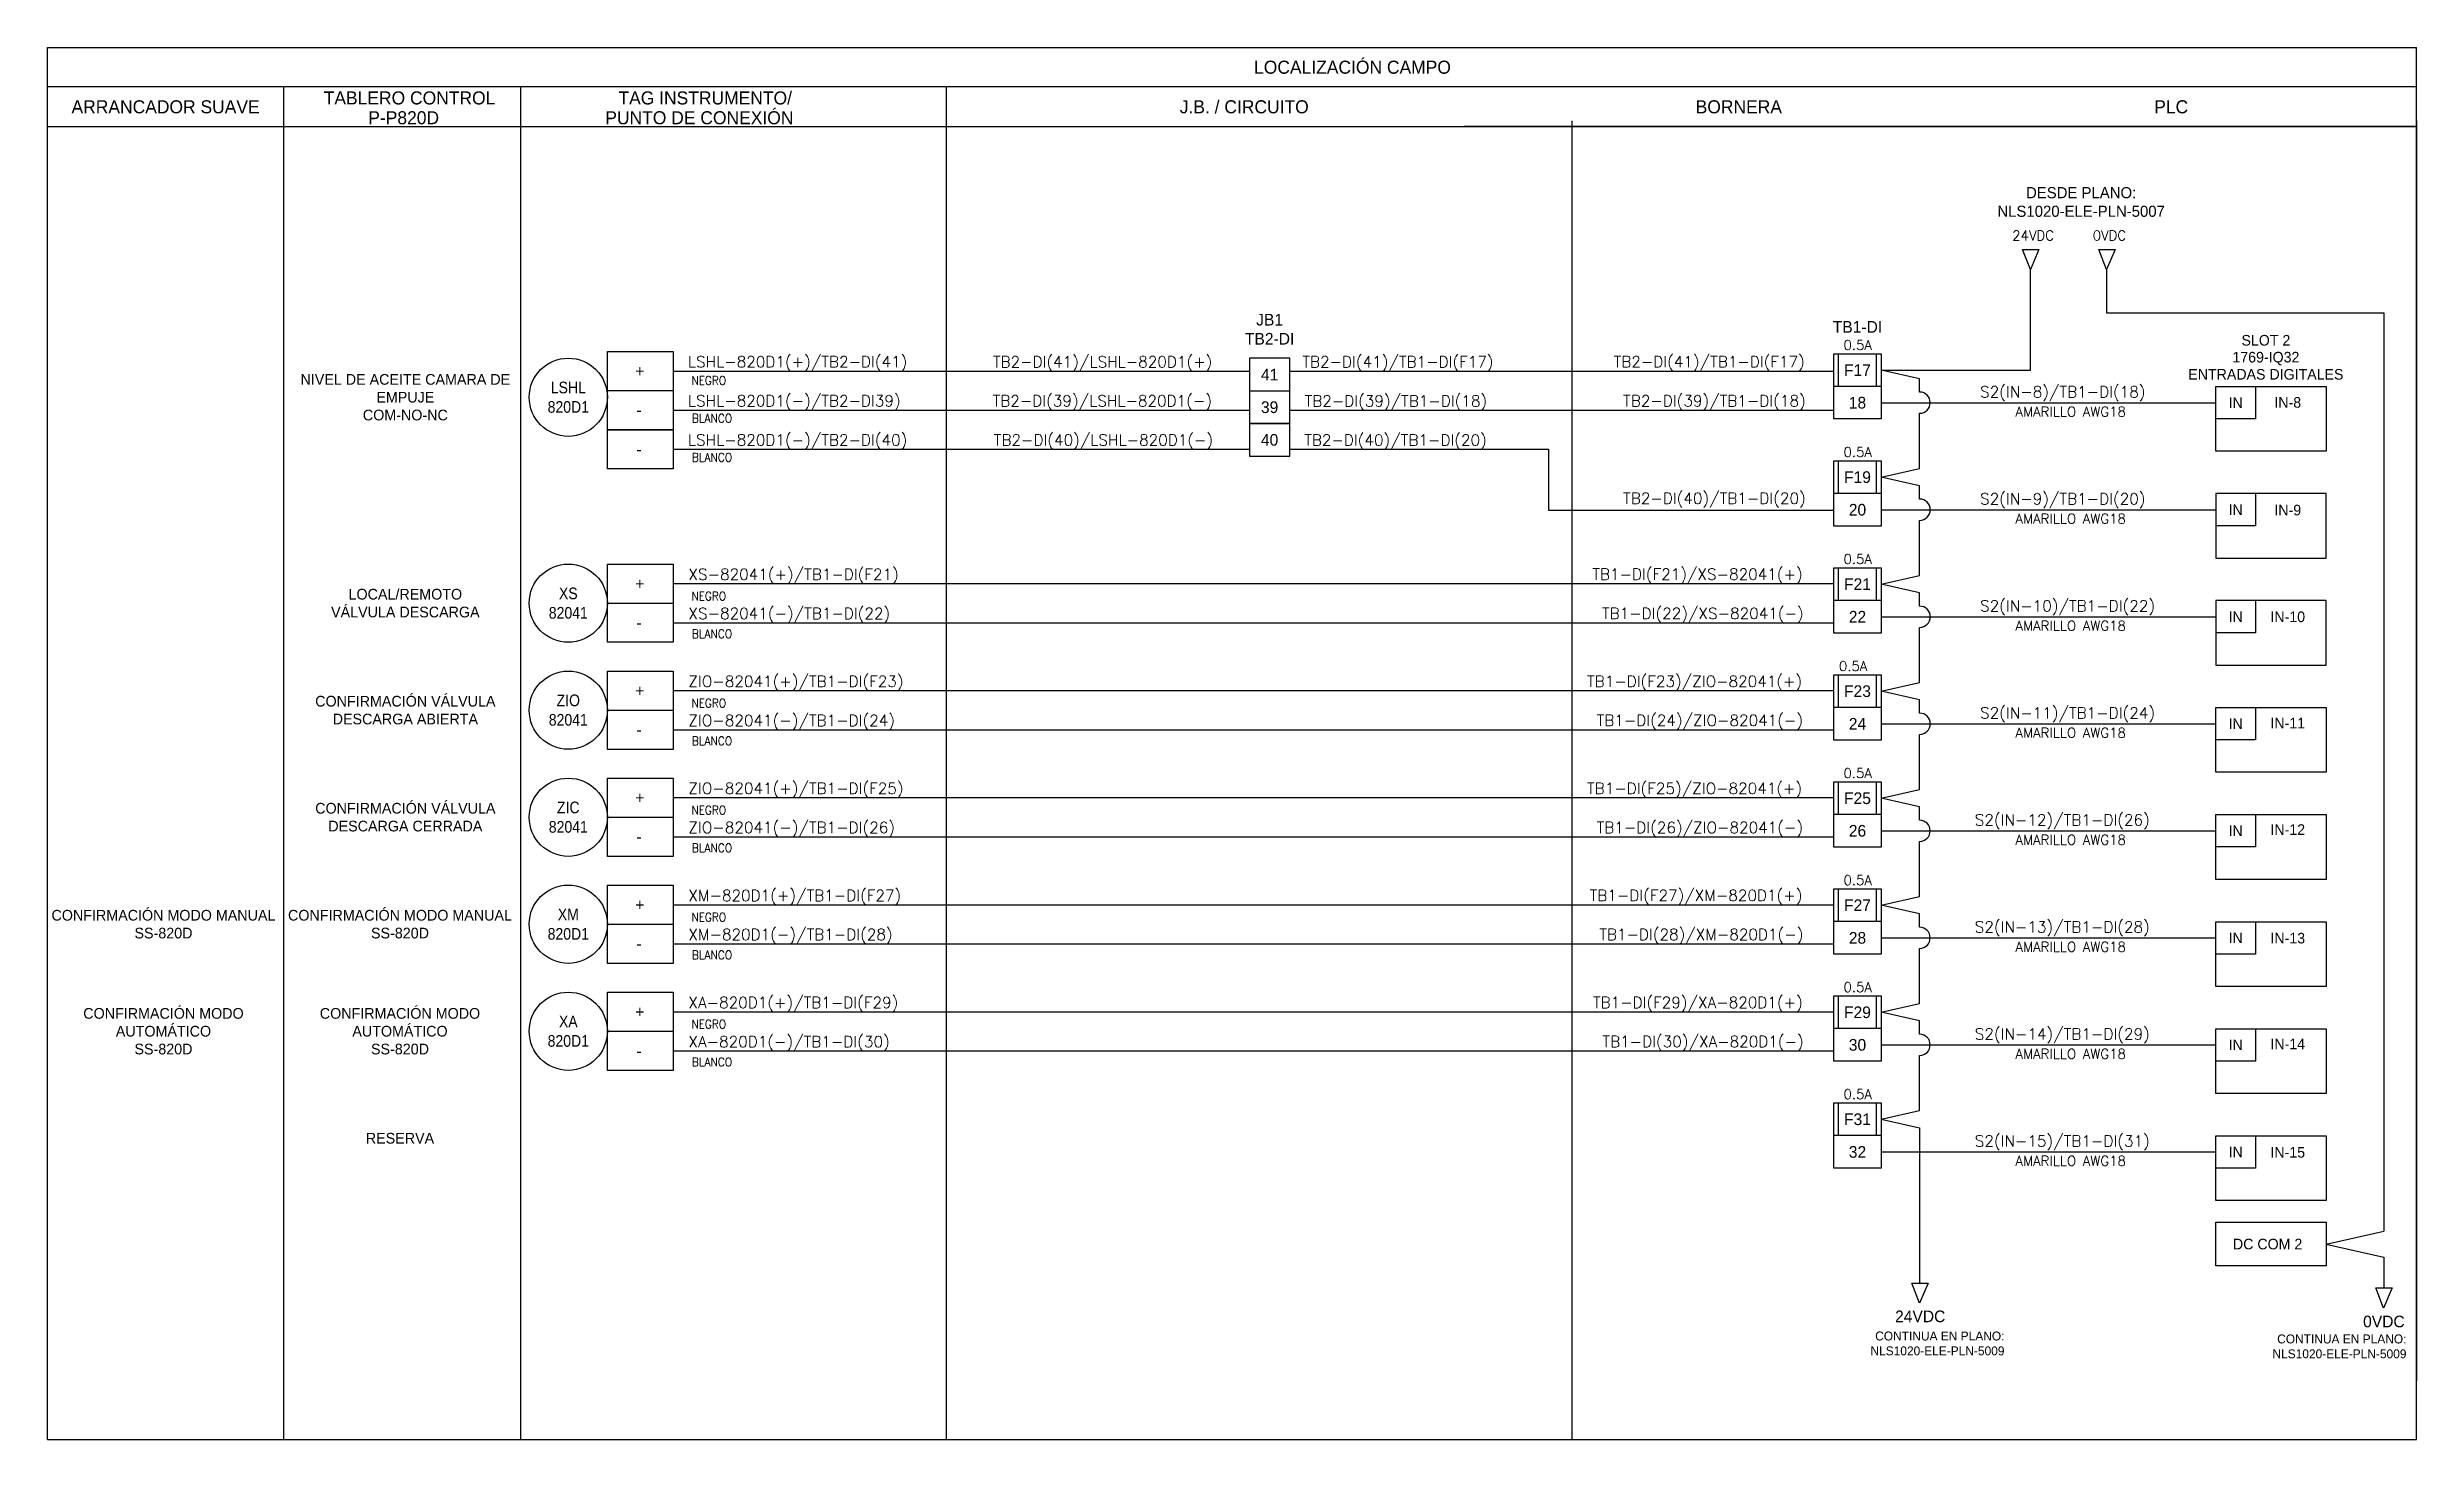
# Model space of a CAD drawing. Extents: x 3577 to 4002, y -43 to 207.
import ezdxf
from ezdxf.enums import TextEntityAlignment as Align

# ---------------------------------------------------------------- set-up
doc = ezdxf.new("R2010")
doc.units = 0
doc.header["$LTSCALE"] = 0.1
doc.header["$MEASUREMENT"] = 0
doc.layers.add('05-TEXTOS', color=7, linetype='Continuous')
doc.styles.add('F1A', font='amir.shx')
doc.styles.add('ROMANS', font='romans.shx')

msp = doc.modelspace()

# ---------------------------------------------------------------- linework, layer by layer
at = {"layer": '05-TEXTOS', "lineweight": 25}
for p, q in [((3576.81, 207.02), (4001.63, 207.02)), ((3576.81, -42.54), (3576.81, 207.02)), ((4001.63, -42.54), (4001.63, 207.02)), ((4001.63, 199.92), (3576.81, 199.92)), ((3619.21, -42.54), (3619.21, 199.92)), ((3661.61, 199.92), (3661.61, -42.54)), ((3738.03, -42.54), (3738.03, 199.92)), ((4001.63, 192.83), (4001.63, 199.92)), ((3576.81, 192.83), (4001.63, 192.83)), ((4001.63, 192.83), (3830.84, 192.83)), ((3850.16, 193.84), (3850.16, -42.54)), ((4001.63, 193.84), (4001.63, -32)), ((3689.01, 152.51), (3689.01, 138.49)), ((3792.36, 145.44), (3799.57, 145.44)), ((3905.61, 143.33), (3965.65, 143.33)), ((3689.01, 138.49), (3689.01, 131.47)), ((3905.61, 124.14), (3965.65, 124.14)), ((3689.01, 114.41), (3689.01, 100.38)), ((3905.61, 104.96), (3965.65, 104.96)), ((3689.01, 95.22), (3689.01, 81.19)), ((3905.61, 85.77), (3965.65, 85.77)), ((3689.01, 76.04), (3689.01, 62.01)), ((3905.61, 72.43), (3912.51, 73.99)), ((3912.51, 70.87), (3905.61, 72.43)), ((3912.51, 68.49), (3912.51, 70.87)), ((3905.61, 66.59), (3965.65, 66.59)), ((3912.51, 54.81), (3912.51, 64.68)), ((3689.01, 56.85), (3689.01, 42.82)), ((3905.61, 53.25), (3912.51, 54.81)), ((3912.51, 51.69), (3905.61, 53.25)), ((3912.51, 49.31), (3912.51, 51.69)), ((3905.61, 47.4), (3965.65, 47.4)), ((3912.51, 35.62), (3912.51, 45.5)), ((3689.01, 37.67), (3689.01, 23.64)), ((3905.61, 34.06), (3912.51, 35.62)), ((3912.51, 32.5), (3905.61, 34.06)), ((3912.51, 30.12), (3912.51, 32.5)), ((3905.61, 28.22), (3965.65, 28.22)), ((3912.51, 16.44), (3912.51, 26.31)), ((3905.61, 14.88), (3912.51, 16.44)), ((3905.61, 14.88), (3905.61, 14.88)), ((3905.61, 14.88), (3905.61, 14.88)), ((3905.61, 14.88), (3905.61, 14.88)), ((3905.61, 14.88), (3912.51, 13.32)), ((3912.51, 13.32), (3912.51, -14.49)), ((3905.61, 9.03), (3965.65, 9.03)), ((3985.41, -7.49), (3995.76, -5.15)), ((3985.41, -7.49), (3995.76, -9.83)), ((3995.76, -9.83), (3995.76, -15.35)), ((3576.81, -42.54), (4001.63, -42.54))]:
    msp.add_line(p, q, dxfattribs=at)
at = {"layer": '05-TEXTOS', "lineweight": 25, "ltscale": 100}
for points in [[(3933.9, 170.8), (3932.37, 167.2), (3930.97, 170.8), (3933.9, 170.8)], [(3947.57, 170.8), (3946.04, 167.2), (3944.65, 170.8), (3947.57, 170.8)], [(3914.04, -14.49), (3912.51, -18.1), (3911.12, -14.49), (3914.04, -14.49)], [(3997.22, -15.35), (3995.69, -18.96), (3994.3, -15.35), (3997.22, -15.35)]]:
    msp.add_lwpolyline(points, dxfattribs=at)
at = {"layer": '05-TEXTOS', "lineweight": 25}
msp.add_lwpolyline([(3912.51, 73.99), (3912.51, 83.87, 1), (3912.51, 87.68), (3912.51, 90.06), (3905.61, 91.62), (3912.51, 93.18), (3912.51, 103.05, 1), (3912.51, 106.86), (3912.51, 109.24), (3905.61, 110.8), (3912.51, 112.36), (3912.51, 122.24, 1), (3912.51, 126.05), (3912.51, 128.43), (3905.61, 129.99), (3912.51, 131.55), (3912.51, 141.43, 1), (3912.51, 145.23), (3912.51, 147.61), (3905.61, 149.17), (3932.37, 149.17), (3932.37, 167.2)], format="xyb", dxfattribs=at)
for points in [[(3946.04, 167.2), (3946.04, 159.46), (3995.76, 159.46), (3995.76, -5.15)], [(3677.22, 152.51), (3689.01, 152.51)], [(3689.01, 138.49), (3677.22, 138.49), (3677.22, 152.51)], [(3905.61, 152.1), (3905.61, 140.41), (3897.13, 140.41), (3897.13, 152.1)], [(3897.13, 152.1), (3905.61, 152.1)], [(3897.96, 146.25), (3897.96, 152.1)], [(3904.79, 146.25), (3904.79, 152.1)], [(3677.22, 145.5), (3689.01, 145.5)], [(3905.61, 146.25), (3897.13, 146.25)], [(3972.72, 146.23), (3972.72, 140.43), (3965.65, 140.43)], [(3677.22, 138.49), (3689.01, 138.49)], [(3689.01, 131.47), (3677.22, 131.47), (3677.22, 138.49)], [(3905.61, 132.91), (3905.61, 121.22), (3897.13, 121.22), (3897.13, 132.91)], [(3897.13, 132.91), (3905.61, 132.91)], [(3897.96, 127.07), (3897.96, 132.91)], [(3904.79, 127.07), (3904.79, 132.91)], [(3905.61, 127.07), (3897.13, 127.07)], [(3972.72, 127.05), (3972.72, 121.24), (3965.65, 121.24)], [(3677.22, 114.41), (3689.01, 114.41)], [(3689.01, 100.38), (3677.22, 100.38), (3677.22, 114.41)], [(3689.01, 110.9), (3897.13, 110.9)], [(3905.61, 113.73), (3905.61, 102.04), (3897.13, 102.04), (3897.13, 113.73)], [(3897.13, 113.73), (3905.61, 113.73)], [(3897.96, 107.88), (3897.96, 113.73)], [(3904.79, 107.88), (3904.79, 113.73)], [(3677.22, 107.39), (3689.01, 107.39)], [(3905.61, 107.88), (3897.13, 107.88)], [(3972.72, 107.86), (3972.72, 102.06), (3965.65, 102.06)], [(3689.01, 103.89), (3897.13, 103.89)], [(3677.22, 95.22), (3689.01, 95.22)], [(3689.01, 81.19), (3677.22, 81.19), (3677.22, 95.22)], [(3905.61, 94.54), (3905.61, 82.85), (3897.13, 82.85), (3897.13, 94.54)], [(3897.13, 94.54), (3905.61, 94.54)], [(3897.96, 88.7), (3897.96, 94.54)], [(3904.79, 88.7), (3904.79, 94.54)], [(3689.01, 91.71), (3897.13, 91.71)], [(3677.22, 88.21), (3689.01, 88.21)], [(3905.61, 88.7), (3897.13, 88.7)], [(3972.72, 88.67), (3972.72, 82.87), (3965.65, 82.87)], [(3689.01, 84.7), (3897.13, 84.7)], [(3677.22, 76.04), (3689.01, 76.04)], [(3689.01, 62.01), (3677.22, 62.01), (3677.22, 76.04)], [(3689.01, 72.53), (3897.13, 72.53)], [(3905.61, 75.36), (3905.61, 63.67), (3897.13, 63.67), (3897.13, 75.36)], [(3897.13, 75.36), (3905.61, 75.36)], [(3897.96, 69.51), (3897.96, 75.36)], [(3904.79, 69.51), (3904.79, 75.36)], [(3677.22, 69.02), (3689.01, 69.02)], [(3905.61, 69.51), (3897.13, 69.51)], [(3972.72, 69.49), (3972.72, 63.69), (3965.65, 63.69)], [(3689.01, 65.52), (3897.13, 65.52)], [(3677.22, 56.85), (3689.01, 56.85)], [(3689.01, 42.82), (3677.22, 42.82), (3677.22, 56.85)], [(3905.61, 56.17), (3905.61, 44.48), (3897.13, 44.48), (3897.13, 56.17)], [(3897.13, 56.17), (3905.61, 56.17)], [(3897.96, 50.33), (3897.96, 56.17)], [(3904.79, 50.33), (3904.79, 56.17)], [(3689.01, 53.34), (3897.13, 53.34)], [(3677.22, 49.84), (3689.01, 49.84)], [(3905.61, 50.33), (3897.13, 50.33)], [(3972.72, 50.3), (3972.72, 44.5), (3965.65, 44.5)], [(3689.01, 46.33), (3897.13, 46.33)], [(3677.22, 37.67), (3689.01, 37.67)], [(3689.01, 23.64), (3677.22, 23.64), (3677.22, 37.67)], [(3689.01, 34.16), (3897.13, 34.16)], [(3905.61, 36.98), (3905.61, 25.29), (3897.13, 25.29), (3897.13, 36.98)], [(3897.13, 36.98), (3905.61, 36.98)], [(3897.96, 31.14), (3897.96, 36.98)], [(3904.79, 31.14), (3904.79, 36.98)], [(3677.22, 30.65), (3689.01, 30.65)], [(3905.61, 31.14), (3897.13, 31.14)], [(3972.72, 31.12), (3972.72, 25.32), (3965.65, 25.32)], [(3689.01, 27.14), (3897.13, 27.14)], [(3905.61, 17.8), (3905.61, 6.11), (3897.13, 6.11), (3897.13, 17.8)], [(3897.13, 17.8), (3905.61, 17.8)], [(3897.96, 11.95), (3897.96, 17.8)], [(3904.79, 11.95), (3904.79, 17.8)], [(3905.61, 11.95), (3897.13, 11.95)], [(3972.72, 11.93), (3972.72, 6.13), (3965.65, 6.13)]]:
    msp.add_lwpolyline(points, dxfattribs=at)
at = {"layer": '05-TEXTOS', "lineweight": 25, "ltscale": 0.1}
for points in [[(3689.01, 149.01), (3792.36, 149.01)], [(3799.57, 149.01), (3897.13, 149.01)], [(3689.01, 141.99), (3792.36, 141.99)], [(3799.57, 141.99), (3897.13, 141.99)], [(3689.01, 134.98), (3792.36, 134.98)], [(3799.57, 134.98), (3845.97, 134.98), (3845.97, 124.06), (3897.13, 124.06)]]:
    msp.add_lwpolyline(points, dxfattribs=at)
at = {"layer": '05-TEXTOS', "lineweight": 25}
for points in [[(3799.57, 151.29), (3792.36, 151.29), (3792.36, 139.6), (3799.57, 139.6)], [(3965.65, 146.23), (3985.41, 146.23), (3985.41, 134.63), (3965.65, 134.63)], [(3799.57, 139.6), (3792.36, 139.6), (3792.36, 133.75), (3799.57, 133.75)], [(3965.65, 115.44), (3985.41, 115.44), (3985.41, 127.05), (3965.65, 127.05)], [(3965.65, 96.25), (3985.41, 96.25), (3985.41, 107.86), (3965.65, 107.86)], [(3985.41, 77.07), (3965.65, 77.07), (3965.65, 88.67), (3985.41, 88.67)], [(3985.41, 57.88), (3965.65, 57.88), (3965.65, 69.49), (3985.41, 69.49)], [(3985.41, 38.7), (3965.65, 38.7), (3965.65, 50.3), (3985.41, 50.3)], [(3985.41, 19.51), (3965.65, 19.51), (3965.65, 31.12), (3985.41, 31.12)], [(3985.41, 0.33), (3965.65, 0.33), (3965.65, 11.93), (3985.41, 11.93)], [(3985.41, -11.4), (3965.65, -11.4), (3965.65, -3.58), (3985.41, -3.58)]]:
    msp.add_lwpolyline(points, close=True, dxfattribs=at)
for centre in [(3670.21, 144.3), (3670.21, 107.39), (3670.21, 88.21), (3670.21, 69.02), (3670.21, 49.84), (3670.21, 30.65)]:
    msp.add_circle(centre, 7.01, dxfattribs=at)
for centre in [(3912.51, 66.59), (3912.51, 47.4), (3912.51, 28.22)]:
    msp.add_arc(centre, 1.9, 270, 90, dxfattribs=at)

# ---------------------------------------------------------------- texts
at = {"layer": '05-TEXTOS', "lineweight": 25, "style": 'F1A'}
for s, height, p in [('LOCALIZACIÓN CAMPO', 2.34, (3810.82, 203.47)), ('ARRANCADOR SUAVE', 2.34, (3598, 196.37)), ('TABLERO CONTROL', 2.34, (3641.74, 197.96)), ('P-P820D', 2.34, (3640.69, 194.41)), ('PUNTO DE CONEXIÓN', 2.34, (3693.71, 194.41)), ('TAG INSTRUMENTO/', 2.34, (3694.76, 197.96)), ('J.B. / CIRCUITO', 2.34, (3791.41, 196.37)), ('BORNERA', 2.34, (3880.09, 196.37)), ('PLC', 2.34, (3957.62, 196.37)), ('JB1', 2.091, (3795.96, 158.21)), ('TB1-DI', 2.091, (3901.37, 156.92)), ('TB2-DI', 2.091, (3795.96, 154.79)), ('SLOT 2', 1.901, (3974.6, 154.52)), ('+', 2.09, (3683.04, 149.01)), ('41', 2.091, (3795.96, 148.36)), ('F17', 2.091, (3901.37, 149.17)), ('ENTRADAS DIGITALES', 1.9006, (3974.6, 148.42)), ('1769-IQ32', 1.901, (3974.6, 151.49)), ('-', 2.09, (3682.88, 141.99)), ('39', 2.091, (3795.96, 142.52)), ('18', 2.091, (3901.37, 143.33)), ('IN', 1.901, (3969.18, 143.33)), ('IN-8', 1.901, (3978.52, 143.38)), ('40', 2.091, (3795.96, 136.67)), ('-', 2.09, (3682.88, 134.98)), ('F19', 2.091, (3901.37, 129.99)), ('20', 2.091, (3901.37, 124.14)), ('IN', 1.901, (3969.18, 124.14)), ('IN-9', 1.901, (3978.52, 124.08)), ('+', 2.09, (3683.04, 110.9)), ('F21', 2.091, (3901.37, 110.8)), ('-', 2.09, (3682.88, 103.89)), ('22', 2.091, (3901.37, 104.96)), ('IN', 1.901, (3969.18, 104.96)), ('IN-10', 1.901, (3978.52, 104.95)), ('+', 2.09, (3683.04, 91.71)), ('F23', 2.091, (3901.37, 91.62)), ('24', 2.091, (3901.37, 85.77)), ('IN', 1.901, (3969.18, 85.77)), ('IN-11', 1.901, (3978.52, 85.9)), ('-', 2.09, (3682.88, 84.7)), ('+', 2.09, (3683.04, 72.53)), ('F25', 2.091, (3901.37, 72.43)), ('-', 2.09, (3682.88, 65.52)), ('26', 2.091, (3901.37, 66.59)), ('IN', 1.901, (3969.18, 66.59)), ('IN-12', 1.901, (3978.52, 66.81)), ('+', 2.09, (3683.04, 53.34)), ('F27', 2.091, (3901.37, 53.25)), ('28', 2.091, (3901.37, 47.4)), ('IN', 1.901, (3969.18, 47.4)), ('IN-13', 1.901, (3978.52, 47.35)), ('-', 2.09, (3682.88, 46.33)), ('+', 2.09, (3683.04, 34.16)), ('F29', 2.091, (3901.37, 34.06)), ('-', 2.09, (3682.88, 27.14)), ('30', 2.091, (3901.37, 28.22)), ('IN', 1.901, (3969.18, 28.22)), ('IN-14', 1.901, (3978.52, 28.37)), ('F31', 2.091, (3901.37, 14.88)), ('32', 2.091, (3901.37, 9.03)), ('IN', 1.901, (3969.18, 9.03)), ('IN-15', 1.901, (3978.52, 8.95)), ('DC COM 2', 1.901, (3974.91, -7.49)), ('24VDC', 2.091, (3912.62, -20.45)), ('0VDC', 2.091, (3995.76, -21.37))]:
    msp.add_text(s, height=height, dxfattribs=at).set_placement(p, align=Align.MIDDLE_CENTER)
at = {"layer": '05-TEXTOS', "lineweight": 25, "style": 'ROMANS'}
for s, p in [('24VDC', (3932.86, 172.43)), ('0VDC', (3946.54, 172.43)), ('0.5A', (3901.41, 152.8)), ('0.5A', (3901.41, 133.61)), ('0.5A', (3901.41, 114.43)), ('0.5A', (3900.59, 95.24)), ('0.5A', (3901.41, 76.06)), ('0.5A', (3901.41, 56.87)), ('0.5A', (3901.41, 37.69)), ('0.5A', (3901.41, 18.5))]:
    msp.add_text(s, height=1.75, dxfattribs=at).set_placement(p, align=Align.CENTER)
for s, height, p in [('LSHL-820D1(+)/TB2-DI(41)', 2, (3691.66, 149.67)), ('TB2-DI(41)/LSHL-820D1(+)', 2, (3746.34, 149.66)), ('TB2-DI(41)/TB1-DI(F17)', 2, (3801.83, 149.66)), ('TB2-DI(41)/TB1-DI(F17)', 2, (3857.64, 149.68)), ('LSHL-820D1(-)/TB2-DI39)', 2, (3691.66, 142.66)), ('TB2-DI(39)/LSHL-820D1(-)', 2, (3746.29, 142.66)), ('TB2-DI(39)/TB1-DI(18)', 2, (3802.23, 142.64)), ('TB2-DI(39)/TB1-DI(18)', 2, (3859.35, 142.66)), ('S2(IN-8)/TB1-DI(18)', 2, (3923.36, 144.27)), ('AMARILLO AWG18', 1.75, (3929.7, 140.85)), ('LSHL-820D1(-)/TB2-DI(40)', 2, (3691.66, 135.65)), ('TB2-DI(40)/LSHL-820D1(-)', 2, (3746.5, 135.64)), ('TB2-DI(40)/TB1-DI(20)', 2, (3802.16, 135.63)), ('TB2-DI(40)/TB1-DI(20)', 2, (3859.35, 125.19)), ('S2(IN-9)/TB1-DI(20)', 2, (3923.36, 125.09)), ('AMARILLO AWG18', 1.75, (3929.7, 121.66)), ('XS-82041(+)/TB1-DI(F21)', 2, (3691.76, 111.56)), ('TB1-DI(F21)/XS-82041(+)', 2, (3853.83, 111.58)), ('XS-82041(-)/TB1-DI(22)', 2, (3691.76, 104.55)), ('TB1-DI(22)/XS-82041(-)', 2, (3855.55, 104.56)), ('S2(IN-10)/TB1-DI(22)', 2, (3923.36, 105.9)), ('AMARILLO AWG18', 1.75, (3929.7, 102.47)), ('ZIO-82041(+)/TB1-DI(F23)', 2, (3691.76, 92.38)), ('TB1-DI(F23)/ZIO-82041(+)', 2, (3852.88, 92.38)), ('ZIO-82041(-)/TB1-DI(24)', 2, (3691.76, 85.37)), ('TB1-DI(24)/ZIO-82041(-)', 2, (3854.59, 85.39)), ('S2(IN-11)/TB1-DI(24)', 2, (3923.36, 86.72)), ('AMARILLO AWG18', 1.75, (3929.7, 83.29)), ('ZIO-82041(+)/TB1-DI(F25)', 2, (3691.76, 73.2)), ('TB1-DI(F25)/ZIO-82041(+)', 2, (3852.88, 73.19)), ('ZIO-82041(-)/TB1-DI(26)', 2, (3691.76, 66.19)), ('TB1-DI(26)/ZIO-82041(-)', 2, (3854.59, 66.18)), ('S2(IN-12)/TB1-DI(26)', 2, (3922.41, 67.53)), ('AMARILLO AWG18', 1.75, (3929.7, 64.1)), ('XM-820D1(+)/TB1-DI(F27)', 2, (3691.76, 53.99)), ('TB1-DI(F27)/XM-820D1(+)', 2, (3853.35, 54.01)), ('XM-820D1(-)/TB1-DI(28)', 2, (3691.76, 47.01)), ('TB1-DI(28)/XM-820D1(-)', 2, (3855.07, 47.01)), ('S2(IN-13)/TB1-DI(28)', 2, (3922.41, 48.35)), ('AMARILLO AWG18', 1.75, (3929.7, 44.92)), ('XA-820D1(+)/TB1-DI(F29)', 2, (3691.76, 34.8)), ('TB1-DI(F29)/XA-820D1(+)', 2, (3853.93, 34.82)), ('XA-820D1(-)/TB1-DI(30)', 2, (3691.76, 27.79)), ('TB1-DI(30)/XA-820D1(-)', 2, (3855.64, 27.81)), ('S2(IN-14)/TB1-DI(29)', 2, (3922.41, 29.16)), ('AMARILLO AWG18', 1.75, (3929.7, 25.73)), ('S2(IN-15)/TB1-DI(31)', 2, (3922.41, 9.98)), ('AMARILLO AWG18', 1.75, (3929.7, 6.55))]:
    msp.add_text(s, height=height, dxfattribs=at).set_placement(p)
at = {"layer": '05-TEXTOS', "lineweight": 25, "style": 'ROMANS', "width": 0.9}
for s, p in [('NEGRO', (3698.53, 146.53)), ('BLANCO', (3699.59, 139.76)), ('BLANCO', (3699.59, 132.75)), ('NEGRO', (3698.53, 107.89)), ('BLANCO', (3699.59, 101.12)), ('NEGRO', (3698.53, 88.7)), ('BLANCO', (3699.59, 81.93)), ('NEGRO', (3698.53, 69.52)), ('BLANCO', (3699.59, 62.75)), ('NEGRO', (3698.53, 50.33)), ('BLANCO', (3699.59, 43.56)), ('NEGRO', (3698.53, 31.15)), ('BLANCO', (3699.59, 24.37))]:
    msp.add_text(s, height=1.544, dxfattribs=at).set_placement(p, align=Align.RIGHT)
at = {"layer": '05-TEXTOS', "lineweight": 25, "attachment_point": 1, "style": 'F1A'}
for s, insert, char_height, width in [('\\pxqc;DESDE PLANO:\\PNLS1020-ELE-PLN-5007 ', (3906.87, 181.98), 2, 69.202), ('\\pxqr;CONTINUA EN PLANO:\\PNLS1020-ELE-PLN-5009', (3898.38, -23.17), 1.6, 29.346), ('\\pxqr;CONTINUA EN PLANO:\\PNLS1020-ELE-PLN-5009', (3970.46, -23.7), 1.6, 29.346)]:
    msp.add_mtext(s, dxfattribs=dict(at, insert=insert, char_height=char_height, width=width))
at = {"layer": '05-TEXTOS', "lineweight": 25, "ltscale": 0.1, "attachment_point": 5, "style": 'F1A'}
for s, insert, char_height, width in [('{\\fAller|b0|i0|c0|p0;\\H0.91667x;\\C256;NIVEL DE ACEITE CAMARA DE EMPUJE\\PCOM-NO-NC}', (3640.99, 144.3), 2.0907, 39.9055), ('{\\W0.9;LSHL^J820D1}', (3670.21, 144.3), 2.0907, 39.9226), ('{\\fAller|b0|i0|c0|p0;\\H0.91667x;\\C256;LOCAL/REMOTO\\PVÁLVULA DESCARGA}', (3640.99, 107.39), 2.0907, 43.3753), ('{\\W0.9;XS\\P82041}', (3670.21, 107.39), 2.091, 39.9226), ('{\\fAller|b0|i0|c0|p0;\\H0.91667x;\\C256;CONFIRMACIÓN VÁLVULA DESCARGA ABIERTA}', (3640.99, 88.21), 2.0907, 43.3753), ('{\\W0.9;ZIO\\P82041}', (3670.21, 88.21), 2.091, 39.9226), ('{\\fAller|b0|i0|c0|p0;\\H0.91667x;\\C256;CONFIRMACIÓN VÁLVULA DESCARGA CERRADA}', (3640.99, 69.02), 2.0907, 43.3753), ('{\\W0.9;ZIC\\P82041}', (3670.21, 69.02), 2.091, 39.9226), ('{\\fAller|b0|i0|c0|p0;\\H0.91667x;CONFIRMACIÓN MODO MANUAL\\PSS-820D}', (3597.62, 49.84), 2.0907, 41.4527), ('{\\fAller|b0|i0|c0|p0;\\H0.91667x;CONFIRMACIÓN MODO MANUAL\\PSS-820D}', (3640.03, 49.84), 2.0907, 41.4527), ('{\\W0.9;XM\\P820D1}', (3670.21, 49.84), 2.091, 39.9226), ('{\\fAller|b0|i0|c0|p0;\\H0.91667x;CONFIRMACIÓN MODO AUTOMÁTICO\\PSS-820D}', (3597.62, 30.65), 2.0907, 41.4527), ('{\\fAller|b0|i0|c0|p0;\\H0.91667x;CONFIRMACIÓN MODO AUTOMÁTICO\\PSS-820D}', (3640.03, 30.65), 2.0907, 41.4527), ('{\\W0.9;XA\\P820D1}', (3670.21, 30.65), 2.091, 39.9226), ('{\\fAller|b0|i0|c0|p0;\\H0.91667x;\\C256;RESERVA}', (3640.03, 11.47), 2.0907, 41.4527)]:
    msp.add_mtext(s, dxfattribs=dict(at, insert=insert, char_height=char_height, width=width))

doc.saveas('drawing.dxf')
